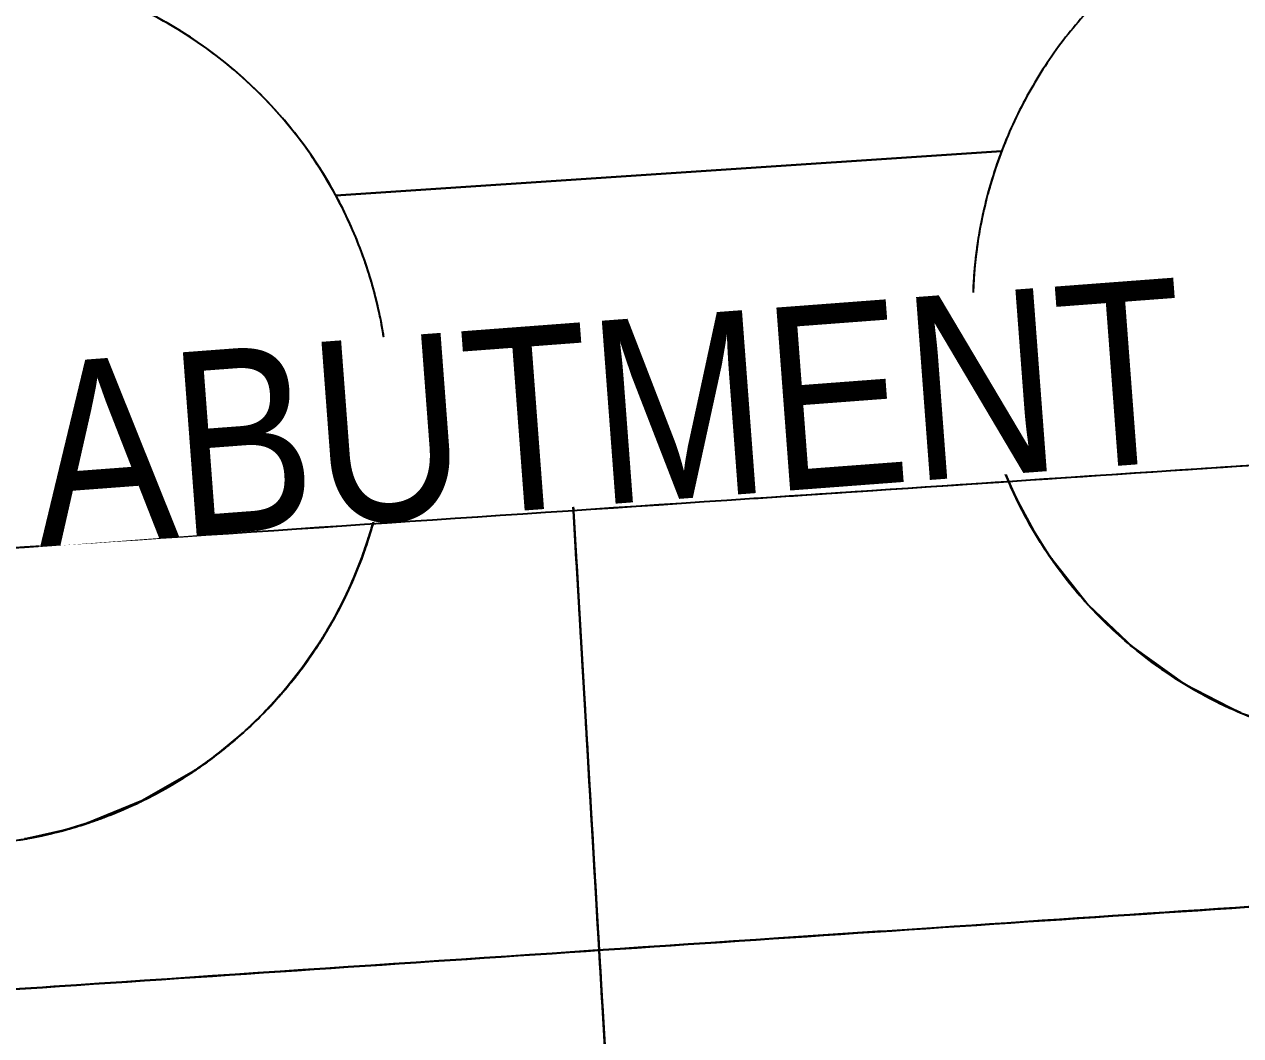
# Model space of a CAD drawing. Header units: metres. Extents: x -1161 to -1080, y 3 to 563.
# Drawn here: x -1094.042 to -1092.385, y 545.142 to 546.52 of the extents above; entities that cross this region are included whole.
import ezdxf

# ---------------------------------------------------------------- set-up
doc = ezdxf.new("R2010")
doc.units = ezdxf.units.M
doc.layers.add('A-ANNO-NOTE', color=7, linetype='Continuous', lineweight=9)
doc.layers.add('A-GENM', color=7, linetype='Continuous', lineweight=35)
doc.styles.add('Arial Narrow_2', font='ARIALN.TTF', dxfattribs={"height": 0.25})

# ---------------------------------------------------------------- blocks, each defined once
blk = doc.blocks.new('Foundations-Piles - Px-1200-66435275-DRG-2873171 - BARRIER LAYOUT')
at = {"layer": 'A-GENM', "color": 9, "lineweight": 25, "true_color": 0xbebebe}
for start, end in [(0, 128.2031), (90, 98.1818), (81.8182, 90), (98.1818, 106.3636), (73.6364, 81.8182), (106.3636, 114.5455), (65.4545, 73.6364), (114.5455, 122.7273), (57.2727, 65.4545), (122.7273, 128.2031), (49.0909, 57.2727), (128.2132, 130.9091), (128.2132, 130.8448), (130.9091, 139.0909), (131.0714, 138.9381), (130.9091, 131.0714), (40.9091, 49.0909), (139.0909, 147.2727), (139.4167, 147.0378), (138.9381, 139.4167), (32.7273, 40.9091), (147.5551, 171.8182), (147.6999, 155.1449), (147.0378, 147.4479), (147.2727, 147.4479), (24.5455, 32.7273), (155.1676, 155.9382), (16.3636, 24.5455), (155.9382, 163.2609), (163.2889, 164.1427), (8.1818, 16.3636), (164.1427, 171.3874), (171.8182, 180), (171.3874, 172.3212), (0, 8.1818), (172.3212, 179.5267), (179.5267, 180), (180, 180.4794), (180, 188.1818), (312.0383, 0), (351.8182, 0), (180.4794, 185.4352), (185.4352, 187.6589), (188.1818, 196.3636), (188.7301, 188.9568), (188.9568, 193.5449), (343.6364, 351.8182), (193.5449, 195.872), (196.3636, 204.5455), (196.9445, 201.7592), (335.4545, 343.6364), (201.7592, 204.0906), (204.5455, 212.7273), (205.1214, 210.2919), (327.2727, 335.4545), (210.2919, 212.3144), (212.7273, 220.9091), (213.3031, 220.5426), (319.0909, 327.2727), (220.9091, 229.0909), (221.4731, 228.7748), (310.9091, 319.0909), (310.9091, 312.0383), (229.0909, 237.2727), (229.6289, 231.5729), (302.7273, 310.9091), (308.7028, 310.9091), (231.5729, 236.8737), (304.1732, 308.7028), (302.7273, 304.1732), (237.2727, 245.4545), (237.7676, 240.067), (294.5455, 302.7273), (300.7734, 302.7273), (240.067, 244.8605), (296.2941, 300.7734), (244.8605, 245.2495), (245.4545, 253.6364), (286.3636, 294.5455), (292.879, 294.5455), (294.5455, 296.2941), (245.8854, 248.2707), (248.2707, 252.8482), (288.5053, 292.879), (252.8482, 253.4913), (253.6364, 261.8182), (253.9772, 256.376), (278.1818, 286.3636), (280.4936, 284.8126), (284.8126, 286.0888), (286.4732, 288.5053), (256.376, 260.8371), (260.8371, 261.7354), (261.8182, 269.2098), (262.0368, 264.4363), (270, 278.1818), (272.4723, 276.8189), (276.8189, 278.05), (278.2285, 280.4936), (264.4363, 268.8272), (268.8272, 269.2098), (269.2098, 269.9441), (269.2098, 270), (270, 272.4234)]:
    blk.add_arc((0, 0), 0.6, start, end, dxfattribs=at)
at = {"layer": 'A-GENM', "color": 254, "lineweight": 25, "true_color": 0xd1d1d1}
for start, end in [(187.6589, 188.1818), (188.1818, 188.7301), (195.872, 196.3636), (196.3636, 196.9299), (204.0906, 204.5455), (204.5455, 204.9312), (204.9312, 205.1214), (212.3144, 212.7273), (212.7273, 212.9171), (212.9171, 213.3031), (220.5426, 220.8958), (220.9091, 221.4731), (228.8877, 229.0909), (229.0909, 229.6289), (237.0106, 237.2727), (237.2727, 237.7676), (245.2495, 245.4545), (245.4545, 245.8854), (253.4913, 253.6364), (253.6364, 253.9772), (286.0888, 286.3636), (261.8182, 262.0368), (278.05, 278.1818)]:
    blk.add_arc((0, 0), 0.6, start, end, dxfattribs=at)
blk = doc.blocks.new('Foundations-Piles - Px-1200-66435276-DRG-2873171 - BARRIER LAYOUT')
at = {"layer": 'A-GENM', "color": 9, "lineweight": 25, "true_color": 0xbebebe}
for start, end in [(90, 98.1818), (95.8548, 98.1818), (90.7299, 95.8548), (90, 90.7299), (87.5897, 90), (81.8182, 90), (81.8182, 87.5897), (98.1818, 106.3636), (98.5782, 105.4247), (98.1818, 98.5782), (73.6364, 81.8182), (73.6364, 81.8182), (106.3636, 114.5455), (106.422, 110.7525), (105.4247, 106.3636), (65.4545, 73.6364), (65.4545, 73.6364), (110.7525, 114.4246), (114.5455, 122.7273), (114.5998, 118.9596), (57.2727, 65.4545), (57.2727, 65.4545), (118.9596, 122.6193), (122.7273, 128.2081), (122.7748, 127.1766), (49.0909, 57.2727), (49.0909, 57.2727), (128.2081, 130.9091), (128.2081, 130.8148), (127.1766, 128.2081), (130.9091, 139.0909), (130.9499, 135.4088), (40.9091, 49.0909), (40.9091, 49.0909), (135.4088, 139.0112), (139.0909, 147.2727), (139.1249, 147.2082), (32.7273, 40.9091), (32.7273, 40.9091), (147.2727, 155.4545), (147.3232, 155.4545), (24.5455, 32.6959), (24.5455, 32.6959), (155.4545, 163.6364), (155.5026, 163.6364), (16.3636, 24.5455), (16.3636, 24.5455), (163.6364, 171.8182), (163.6687, 171.8182), (8.1818, 16.3636), (8.1818, 16.3636), (171.8182, 180), (171.8345, 180), (0, 8.1818), (0, 8.1818), (180, 188.0537), (180, 196.3636), (351.8182, 0), (351.8182, 0), (188.0537, 188.1818), (188.2108, 190.7362), (343.6364, 351.8182), (343.6364, 351.8182), (190.7362, 196.1076), (196.1076, 196.3636), (196.3636, 204.4353), (196.4229, 199.3252), (335.4545, 343.6364), (335.4545, 343.6364), (199.3252, 204.1617), (204.1617, 204.4353), (204.5455, 212.7273), (204.5753, 207.6074), (327.2727, 335.4545), (327.2727, 335.4545), (207.6074, 212.216), (212.216, 212.6153), (212.7273, 229.0909), (212.7675, 215.7873), (319.0909, 327.2727), (319.0909, 327.2727), (215.7873, 220.2705), (220.2705, 220.7706), (220.9598, 223.9208), (310.9091, 319.0909), (312.0383, 319.0909), (223.9208, 228.3253), (310.9091, 312.0383), (228.3253, 228.9267), (229.0909, 245.4545), (229.1523, 232.0292), (302.7273, 310.9091), (308.7028, 310.9091), (232.0292, 236.3804), (304.1732, 308.7028), (302.7273, 304.1732), (236.3804, 237.0837), (237.3448, 240.1226), (294.5455, 302.7273), (300.7734, 302.7273), (240.1226, 244.4359), (296.2941, 300.7734), (244.4359, 245.2418), (245.4545, 261.8182), (245.5373, 248.2063), (286.3636, 294.5455), (292.879, 294.5455), (294.5455, 296.2941), (248.2063, 252.4916), (288.5543, 292.879), (252.4916, 253.2914), (253.7297, 256.2833), (278.1818, 286.3636), (284.7195, 286.0519), (286.4972, 288.5543), (256.2833, 260.5478), (260.5478, 261.5618), (261.8182, 269.2074), (261.922, 264.3556), (270, 278.1818), (272.4243, 276.6617), (276.6617, 277.8872), (278.3057, 280.4904), (280.4904, 284.7195), (264.3556, 268.6045), (268.6045, 269.2074), (269.2074, 269.7239), (269.2074, 270), (270.114, 272.4243)]:
    blk.add_arc((0, 0), 0.6, start, end, dxfattribs=at)
at = {"layer": 'A-GENM', "color": 254, "lineweight": 25, "true_color": 0xd1d1d1}
for start, end in [(114.4246, 114.5455), (220.7706, 220.9091), (228.9267, 229.0909), (237.0837, 237.2727), (245.2418, 245.4545), (253.4012, 253.6364), (286.0519, 286.4972), (261.5618, 261.8182), (277.8872, 278.3057), (269.7239, 270.114)]:
    blk.add_arc((0, 0), 0.6, start, end, dxfattribs=at)
blk = doc.blocks.new('StitchPour_RS36B_01 - StitchPour_RS36B_01-61148557-DRG-2873171 - BARRIER LAYOUT')
at = {"layer": 'A-GENM', "color": 253, "lineweight": 25, "true_color": 0xa3a3a3}
for points, knots in [([(147.5236, -5.511), (147.4982, -5.4359), (147.2612, -4.7355), (146.8126, -3.4099), (146.3893, -2.1593), (146.1777, -1.5341)], [-0.2120186, -0.2120186, -0.2120186, -0.2120186, -0.2, -0.1, 0, 0, 0, 0]), ([(145.6093, -1.7264), (145.7681, -2.1953), (146.0855, -3.1331), (146.5298, -4.4462), (146.8155, -5.2903), (146.9424, -5.6655)], [-1, -1, -1, -1, -0.925, -0.85, -0.7899954, -0.7899954, -0.7899954, -0.7899954])]:
    blk.add_open_spline(points, degree=3, knots=knots, dxfattribs=at)
at = {"layer": 'A-GENM', "color": 9, "lineweight": 25, "true_color": 0xbebebe}
for points in [[(146.4951, -2.472), (146.3893, -2.1593), (146.2835, -1.8467), (146.1777, -1.5341)], [(145.9268, -2.6642), (145.8731, -2.5057), (145.8195, -2.3472), (145.7658, -2.1887)], [(146.8126, -3.4098), (146.7068, -3.0972), (146.601, -2.7846), (146.4951, -2.472)], [(146.2442, -3.602), (146.1384, -3.2894), (146.0326, -2.9768), (145.9268, -2.6642)], [(146.8434, -3.5009), (146.8331, -3.4706), (146.8228, -3.4402), (146.8126, -3.4098)], [(147.089, -4.2266), (147.0071, -3.9848), (146.9253, -3.743), (146.8435, -3.5012)], [(146.3134, -3.8064), (146.2903, -3.7383), (146.2672, -3.6702), (146.2442, -3.602)]]:
    blk.add_open_spline(points, degree=3, dxfattribs=at)
at = {"layer": 'A-GENM', "color": 253, "lineweight": 25, "true_color": 0xa3a3a3}
blk.add_open_spline([(146.8058, -5.2615), (146.6416, -4.7765), (146.4775, -4.2915), (146.3134, -3.8064)], degree=3, dxfattribs=at)
blk = doc.blocks.new('T2DPAA-T2D-C3S-RS-M3D-100334_rvt-1-DRG-2873171 - BARRIER LAYOUT')
at = {"layer": 'A-GENM', "color": 9, "lineweight": 25, "true_color": 0xbebebe}
for p, q in [((-1093.6176, 546.2865), (-1092.7105, 546.3469)), ((-1092.7105, 546.3469), (-1093.6176, 546.2865)), ((-1093.0992, 546.1201), (-1092.9808, 546.1237)), ((-1092.924, 546.1237), (-1092.7494, 546.117)), ((-1092.7494, 546.117), (-1092.7465, 546.0723)), ((-1093.3083, 546.1025), (-1093.363, 546.0954)), ((-1093.3083, 546.1025), (-1093.2748, 546.1063)), ((-1093.2939, 545.8571), (-1093.3082, 546.1014)), ((-1093.3082, 546.1014), (-1093.2939, 545.8571)), ((-1093.2748, 546.1063), (-1093.1658, 546.1161)), ((-1093.363, 546.0954), (-1093.4059, 546.0891)), ((-1092.7465, 546.0723), (-1092.741, 546.0325)), ((-1093.5485, 546.0637), (-1093.5464, 546.0385)), ((-1093.5464, 546.0385), (-1093.5452, 546)), ((-1092.7409, 546.032), (-1092.7316, 545.9878)), ((-1093.5452, 546), (-1093.5455, 545.9824)), ((-1092.7316, 545.9878), (-1092.7206, 545.9495)), ((-1093.5455, 545.9824), (-1093.547, 545.9548)), ((-1093.547, 545.9548), (-1093.5489, 545.9343)), ((-1092.7205, 545.949), (-1092.7048, 545.9062)), ((-1093.5493, 545.9306), (-1093.5511, 545.9166)), ((-1093.549, 545.9336), (-1093.5493, 545.9308)), ((-1093.5535, 545.9014), (-1093.5592, 545.8718)), ((-1093.5511, 545.9166), (-1093.5535, 545.9014)), ((-1092.7048, 545.9062), (-1092.7006, 545.8962)), ((-1092.7006, 545.8962), (-1092.689, 545.8709)), ((-1093.5592, 545.8718), (-1093.5654, 545.8465)), ((-1092.6884, 545.8698), (-1092.6665, 545.829)), ((-1093.2589, 545.2581), (-1093.2939, 545.8571)), ((-1093.2939, 545.8571), (-1093.2589, 545.2581)), ((-1093.5686, 545.8348), (-1093.5724, 545.8222)), ((-1093.5675, 545.8385), (-1093.5686, 545.8348)), ((-1093.5655, 545.8462), (-1093.5675, 545.8385)), ((-1093.5724, 545.8222), (-1093.583, 545.7911)), ((-1092.6665, 545.829), (-1092.6458, 545.7964)), ((-1093.583, 545.7911), (-1093.5973, 545.7563)), ((-1092.6454, 545.7959), (-1092.5924, 545.7289)), ((-1093.5973, 545.7563), (-1093.6018, 545.7463)), ((-1093.6018, 545.7463), (-1093.618, 545.7144)), ((-1092.5924, 545.7289), (-1092.5307, 545.6703)), ((-1093.618, 545.7144), (-1093.6366, 545.6825)), ((-1093.6413, 545.6751), (-1093.6636, 545.6429)), ((-1093.6366, 545.6825), (-1093.6413, 545.6751)), ((-1092.5304, 545.6701), (-1092.4609, 545.6208)), ((-1093.6636, 545.6429), (-1093.6857, 545.6149)), ((-1092.4606, 545.6207), (-1092.3847, 545.5817)), ((-1093.69, 545.6099), (-1093.7196, 545.5778)), ((-1093.6857, 545.6149), (-1093.69, 545.6099)), ((-1093.7196, 545.5778), (-1093.7438, 545.5548)), ((-1092.3846, 545.5817), (-1092.3037, 545.5539)), ((-1093.7438, 545.5548), (-1093.747, 545.5519)), ((-1093.7471, 545.5519), (-1093.7867, 545.5196)), ((-1093.7867, 545.5196), (-1093.8071, 545.505)), ((-1093.8096, 545.5034), (-1093.8115, 545.5021)), ((-1093.8115, 545.5021), (-1093.8821, 545.4615)), ((-1093.8821, 545.4615), (-1093.9575, 545.4309)), ((-1093.9858, 545.4223), (-1094.0363, 545.4107)), ((-1093.9595, 545.4302), (-1093.9858, 545.4223)), ((-1093.9575, 545.4309), (-1093.9595, 545.4302)), ((-1094.0405, 545.4099), (-1094.042, 545.4097)), ((-1094.0363, 545.4107), (-1094.0405, 545.4099)), ((-1093.2472, 545.0584), (-1093.2589, 545.2581)), ((-1093.2589, 545.2581), (-1093.2472, 545.0584))]:
    blk.add_line(p, q, dxfattribs=at)
at = {"layer": 'A-GENM', "color": 254, "lineweight": 25, "true_color": 0xd1d1d1}
blk.add_line((-1092.9219, 546.1237), (-1092.924, 546.1237), dxfattribs=at)
at = {"layer": 'A-GENM', "color": 9, "lineweight": 25, "true_color": 0xbebebe, "flags": 128}
for points in [[(-1093.1658, 546.1161), (-1093.1224, 546.1189), (-1093.0992, 546.1201)], [(-1092.9808, 546.1237), (-1092.9359, 546.1238), (-1092.924, 546.1237)], [(-1093.4059, 546.0891), (-1093.4288, 546.0855), (-1093.5485, 546.0637)]]:
    blk.add_lwpolyline(points, dxfattribs=at)
at = {"layer": 'A-GENM', "color": 9, "lineweight": 25, "true_color": 0xbebebe}
for centre, radius, start, end in [((-1092.1496, 546.1338), 0.6, 159.1898, 162.7094), ((-1092.1496, 546.1338), 0.6, 159.1898, 162.7094), ((-1092.1496, 546.1338), 0.6, 162.7094, 165.0023), ((-1092.1496, 546.1338), 0.6, 162.7094, 165.0023), ((-1094.1452, 546.0007), 0.6, 27.1509, 28.4384), ((-1094.1452, 546.0007), 0.6, 27.1509, 28.4384), ((-1092.1496, 546.1338), 0.6, 165.1092, 165.8434), ((-1092.1496, 546.1338), 0.6, 165.1092, 165.8434), ((-1094.1452, 546.0007), 0.6, 23.8234, 27.1509), ((-1094.1452, 546.0007), 0.6, 23.8234, 27.1509), ((-1092.1496, 546.1338), 0.6, 165.8434, 170.9733), ((-1092.1496, 546.1338), 0.6, 165.8434, 170.9733), ((-1094.1452, 546.0007), 0.6, 19.2855, 23.8234), ((-1094.1452, 546.0007), 0.6, 19.2855, 23.8234), ((-1092.1496, 546.1338), 0.6, 170.9733, 173.6929), ((-1092.1496, 546.1338), 0.6, 170.9733, 173.6929), ((-1092.1496, 546.1338), 0.6, 173.6929, 180.542), ((-1092.1496, 546.1338), 0.6, 173.6929, 174.1316), ((-1094.1452, 546.0007), 0.6, 15.8947, 19.2855), ((-1094.1452, 546.0007), 0.6, 15.8947, 19.2855), ((-1092.1496, 546.1338), 0.6, 174.1316, 180.542), ((-1094.1452, 546.0007), 0.6, 11.4065, 15.8947), ((-1094.1452, 546.0007), 0.6, 13.4966, 15.8947), ((-1094.1452, 546.0007), 0.6, 11.4065, 13.4966), ((-1094.1452, 546.0007), 0.6, 8.0006, 11.4065), ((-1094.1452, 546.0007), 0.6, 8.0006, 11.4065), ((-1092.9512, 543.1238), 3, 92.2799, 101.485), ((-1092.9512, 543.1238), 3, 92.2799, 92.4558), ((-1092.9512, 543.1238), 3, 86.1432, 92.2799), ((-1092.9512, 543.1238), 3, 92.1306, 92.2799), ((-1092.9512, 543.1238), 3, 89.2116, 89.4398), ((-1092.9512, 543.1238), 3, 89.0732, 89.2116), ((-1092.9512, 543.1238), 3, 86.1432, 86.4706), ((-1092.1496, 546.1338), 0.6, 180.542, 181.3828), ((-1092.1496, 546.1338), 0.6, 180.542, 181.3828), ((-1092.9512, 543.1238), 3, 95.3483, 95.4975), ((-1092.9512, 543.1238), 3, 95.1724, 95.3483), ((-1094.1452, 546.0007), 0.6, 6.0257, 8.0006), ((-1094.1452, 546.0007), 0.6, 6.0257, 8.0006), ((-1092.9512, 543.1238), 3, 98.4166, 98.5549), ((-1092.9512, 543.1238), 3, 98.1885, 98.4166), ((-1092.9512, 543.1238), 3, 101.1576, 101.485)]:
    blk.add_arc(centre, radius, start, end, dxfattribs=at)
at = {"layer": 'A-GENM', "color": 254, "lineweight": 25, "true_color": 0xd1d1d1}
for start, end in [(93.2488, 94.1023), (93.0893, 93.2361), (92.829, 93.0847), (92.4558, 92.829), (91.7004, 92.1306), (90.5649, 91.695), (89.6941, 90.5649), (89.4815, 89.6846), (88.9259, 89.0732), (87.5207, 88.9235), (86.4706, 87.5075), (96.8684, 97.3309), (96.1933, 96.8375), (95.9319, 96.1933), (95.4975, 95.9266), (94.5422, 95.1724), (94.1023, 94.5376), (99.1851, 100.1069), (98.7178, 99.1751), (98.5549, 98.7041), (97.8897, 98.1885), (97.3426, 97.8897), (100.1198, 101.1576)]:
    blk.add_arc((-1092.9512, 543.1238), 3, start, end, dxfattribs=at)
at = {"layer": 'A-GENM', "color": 9, "lineweight": 25, "true_color": 0xbebebe}
for points in [[(-1093.1266, 546.1187), (-1093.1583, 546.1168), (-1093.19, 546.1144), (-1093.2217, 546.1116)], [(-1093.1291, 546.1185), (-1093.1424, 546.1177), (-1093.1557, 546.1169), (-1093.169, 546.1159)], [(-1093.1222, 546.1189), (-1093.1245, 546.1188), (-1093.1268, 546.1187), (-1093.1291, 546.1185)], [(-1093.1223, 546.1189), (-1093.1237, 546.1188), (-1093.1251, 546.1187), (-1093.1266, 546.1187)], [(-1093.1202, 546.119), (-1093.1209, 546.119), (-1093.1216, 546.119), (-1093.1222, 546.1189)], [(-1093.1172, 546.1192), (-1093.1188, 546.1191), (-1093.1204, 546.119), (-1093.122, 546.1189)], [(-1093.0797, 546.121), (-1093.0932, 546.1205), (-1093.1067, 546.1198), (-1093.1202, 546.119)], [(-1093.0991, 546.1201), (-1093.1051, 546.1199), (-1093.1112, 546.1195), (-1093.1172, 546.1192)], [(-1093.0774, 546.1211), (-1093.0846, 546.1208), (-1093.0919, 546.1205), (-1093.0991, 546.1201)], [(-1093.0627, 546.1217), (-1093.0684, 546.1215), (-1093.0741, 546.1213), (-1093.0797, 546.121)], [(-1093.0625, 546.1217), (-1093.0675, 546.1215), (-1093.0724, 546.1214), (-1093.0774, 546.1211)], [(-1093.0292, 546.1228), (-1093.0403, 546.1225), (-1093.0514, 546.1221), (-1093.0625, 546.1217)], [(-1092.9592, 546.1238), (-1092.9825, 546.1237), (-1093.0059, 546.1234), (-1093.0292, 546.1228)], [(-1092.9411, 546.1238), (-1092.9471, 546.1238), (-1092.9531, 546.1238), (-1092.9592, 546.1238)], [(-1092.9355, 546.1237), (-1092.9386, 546.1237), (-1092.9418, 546.1237), (-1092.9449, 546.1237)], [(-1092.9356, 546.1238), (-1092.9375, 546.1238), (-1092.9393, 546.1238), (-1092.9411, 546.1238)], [(-1092.9292, 546.1237), (-1092.9313, 546.1237), (-1092.9334, 546.1237), (-1092.9355, 546.1238)], [(-1092.9256, 546.1236), (-1092.9288, 546.1236), (-1092.932, 546.1237), (-1092.9352, 546.1237)], [(-1092.9176, 546.1236), (-1092.9215, 546.1237), (-1092.9254, 546.1237), (-1092.9292, 546.1237)], [(-1092.9219, 546.1236), (-1092.9231, 546.1236), (-1092.9243, 546.1236), (-1092.9256, 546.1236)], [(-1092.9027, 546.1233), (-1092.9091, 546.1234), (-1092.9155, 546.1235), (-1092.9219, 546.1236)], [(-1092.9045, 546.1234), (-1092.9089, 546.1235), (-1092.9133, 546.1236), (-1092.9176, 546.1236)], [(-1092.8892, 546.1232), (-1092.8943, 546.1233), (-1092.8994, 546.1234), (-1092.9045, 546.1234)], [(-1092.7665, 546.1179), (-1092.8118, 546.1207), (-1092.8572, 546.1225), (-1092.9027, 546.1233)], [(-1092.8193, 546.1209), (-1092.8426, 546.1219), (-1092.8659, 546.1227), (-1092.8892, 546.1232)], [(-1092.7494, 546.117), (-1092.7727, 546.1186), (-1092.796, 546.1199), (-1092.8193, 546.1209)], [(-1092.7628, 546.1176), (-1092.7641, 546.1177), (-1092.7653, 546.1178), (-1092.7665, 546.1179)], [(-1092.7494, 546.1167), (-1092.7539, 546.117), (-1092.7584, 546.1173), (-1092.7628, 546.1176)], [(-1092.7467, 546.0743), (-1092.7481, 546.0885), (-1092.749, 546.1027), (-1092.7494, 546.117)], [(-1092.7409, 546.032), (-1092.7457, 546.06), (-1092.7486, 546.0883), (-1092.7494, 546.1167)], [(-1093.3183, 546.1012), (-1093.3384, 546.0987), (-1093.3585, 546.096), (-1093.3785, 546.0931)], [(-1093.3083, 546.1025), (-1093.3284, 546.1001), (-1093.3485, 546.0974), (-1093.3686, 546.0946)], [(-1093.3087, 546.1024), (-1093.3119, 546.102), (-1093.3151, 546.1016), (-1093.3183, 546.1012)], [(-1093.2387, 546.11), (-1093.2619, 546.1078), (-1093.2851, 546.1052), (-1093.3083, 546.1025)], [(-1093.3082, 546.1014), (-1093.3038, 546.0251), (-1093.2993, 545.9489), (-1093.2948, 545.8726)], [(-1093.2948, 545.8726), (-1093.2993, 545.9489), (-1093.3038, 546.0251), (-1093.3082, 546.1014)], [(-1093.2996, 546.1035), (-1093.3023, 546.1031), (-1093.3051, 546.1028), (-1093.3079, 546.1025)], [(-1093.2331, 546.1105), (-1093.235, 546.1103), (-1093.2368, 546.1102), (-1093.2387, 546.11)], [(-1093.2217, 546.1116), (-1093.2273, 546.1111), (-1093.2329, 546.1105), (-1093.2386, 546.11)], [(-1093.2262, 546.1112), (-1093.2285, 546.111), (-1093.2308, 546.1107), (-1093.2331, 546.1105)], [(-1093.169, 546.1159), (-1093.1881, 546.1145), (-1093.2072, 546.1129), (-1093.2262, 546.1112)], [(-1093.4293, 546.0853), (-1093.4363, 546.0842), (-1093.4432, 546.083), (-1093.4502, 546.0818)], [(-1093.4159, 546.0875), (-1093.4203, 546.0868), (-1093.4247, 546.0861), (-1093.4291, 546.0854)], [(-1093.3974, 546.0903), (-1093.4036, 546.0894), (-1093.4097, 546.0884), (-1093.4159, 546.0875)], [(-1093.3785, 546.0931), (-1093.3848, 546.0922), (-1093.3911, 546.0913), (-1093.3974, 546.0903)], [(-1093.3856, 546.0922), (-1093.3891, 546.0917), (-1093.3926, 546.0911), (-1093.3962, 546.0906)], [(-1093.3686, 546.0946), (-1093.3743, 546.0938), (-1093.3799, 546.093), (-1093.3856, 546.0922)], [(-1093.5317, 546.0668), (-1093.5373, 546.0657), (-1093.5429, 546.0646), (-1093.5485, 546.0635)], [(-1093.52, 546.0691), (-1093.5239, 546.0684), (-1093.5278, 546.0676), (-1093.5317, 546.0668)], [(-1093.4502, 546.0818), (-1093.4735, 546.0779), (-1093.4968, 546.0737), (-1093.52, 546.0691)], [(-1092.7409, 546.0319), (-1092.7433, 546.046), (-1092.7453, 546.0601), (-1092.7467, 546.0743)], [(-1093.5485, 546.0637), (-1093.5469, 546.0484), (-1093.5459, 546.0329), (-1093.5454, 546.0175)], [(-1093.5485, 546.0635), (-1093.5469, 546.0481), (-1093.5459, 546.0328), (-1093.5454, 546.0174)], [(-1092.7322, 545.9901), (-1092.7356, 546.0039), (-1092.7385, 546.0179), (-1092.7409, 546.0319)], [(-1092.7205, 545.949), (-1092.7292, 545.976), (-1092.736, 546.0037), (-1092.7409, 546.0317)], [(-1093.5454, 546.0166), (-1093.5454, 546.0155), (-1093.5454, 546.0145), (-1093.5453, 546.0134)], [(-1093.5454, 546.0166), (-1093.5454, 546.0155), (-1093.5454, 546.0143), (-1093.5453, 546.0132)], [(-1093.5453, 546.0134), (-1093.5452, 546.0046), (-1093.5452, 545.9959), (-1093.5454, 545.9872)], [(-1093.5453, 546.0132), (-1093.5452, 546.0045), (-1093.5452, 545.9958), (-1093.5454, 545.9871)], [(-1093.5454, 545.9872), (-1093.5454, 545.9849), (-1093.5455, 545.9825), (-1093.5456, 545.9802)], [(-1093.5454, 545.9871), (-1093.5454, 545.9848), (-1093.5455, 545.9826), (-1093.5456, 545.9803)], [(-1092.7205, 545.949), (-1092.7248, 545.9625), (-1092.7288, 545.9762), (-1092.7322, 545.9901)], [(-1093.5457, 545.9761), (-1093.5463, 545.9615), (-1093.5475, 545.9469), (-1093.5491, 545.9324)], [(-1093.5457, 545.9759), (-1093.546, 545.9686), (-1093.5469, 545.954), (-1093.5483, 545.9394), (-1093.5491, 545.9322)], [(-1093.5456, 545.9803), (-1093.5456, 545.9791), (-1093.5457, 545.9778), (-1093.5457, 545.9766)], [(-1093.5456, 545.9802), (-1093.5456, 545.979), (-1093.5456, 545.9778), (-1093.5457, 545.9766)], [(-1092.7058, 545.9088), (-1092.7112, 545.922), (-1092.7161, 545.9354), (-1092.7205, 545.949)], [(-1092.7007, 545.8965), (-1092.7081, 545.9136), (-1092.7147, 545.9311), (-1092.7204, 545.9487)], [(-1093.5495, 545.9294), (-1093.5503, 545.9221), (-1093.5513, 545.9148), (-1093.5525, 545.9076)], [(-1093.5495, 545.9292), (-1093.5504, 545.9219), (-1093.5514, 545.9147), (-1093.5525, 545.9076)], [(-1093.5493, 545.9307), (-1093.5494, 545.9303), (-1093.5494, 545.9298), (-1093.5495, 545.9294)], [(-1093.5493, 545.9307), (-1093.5494, 545.9302), (-1093.5494, 545.9297), (-1093.5495, 545.9292)], [(-1093.5525, 545.9076), (-1093.553, 545.9042), (-1093.5536, 545.9008), (-1093.5542, 545.8975)], [(-1093.5525, 545.9076), (-1093.553, 545.9042), (-1093.5536, 545.9009), (-1093.5542, 545.8975)], [(-1092.7007, 545.8965), (-1092.7025, 545.9006), (-1092.7042, 545.9047), (-1092.7058, 545.9088)], [(-1093.5557, 545.8891), (-1093.5589, 545.8721), (-1093.5628, 545.8554), (-1093.5675, 545.8388)], [(-1093.5542, 545.8975), (-1093.5546, 545.8947), (-1093.5552, 545.8919), (-1093.5557, 545.8891)], [(-1092.6884, 545.8698), (-1092.6927, 545.8786), (-1092.6968, 545.8875), (-1092.7007, 545.8965)], [(-1092.6884, 545.8697), (-1092.6927, 545.8786), (-1092.6968, 545.8875), (-1092.7007, 545.8965)], [(-1093.2948, 545.8726), (-1093.2945, 545.8674), (-1093.2942, 545.8623), (-1093.2939, 545.8571)], [(-1093.2939, 545.8571), (-1093.2942, 545.8623), (-1093.2945, 545.8674), (-1093.2948, 545.8726)], [(-1092.6682, 545.832), (-1092.6754, 545.8443), (-1092.6821, 545.8569), (-1092.6884, 545.8697)], [(-1092.6681, 545.8319), (-1092.6753, 545.8442), (-1092.682, 545.8568), (-1092.6883, 545.8696)], [(-1093.2939, 545.8571), (-1093.2913, 545.8128), (-1093.2887, 545.7686), (-1093.2862, 545.7244)], [(-1093.2862, 545.7244), (-1093.2887, 545.7686), (-1093.2913, 545.8128), (-1093.2939, 545.8571)], [(-1093.5675, 545.8388), (-1093.5685, 545.8352), (-1093.5695, 545.8317), (-1093.5706, 545.8282)], [(-1093.5675, 545.8388), (-1093.5685, 545.8352), (-1093.5695, 545.8317), (-1093.5706, 545.8282)], [(-1093.5706, 545.8282), (-1093.5717, 545.8244), (-1093.5728, 545.8207), (-1093.574, 545.8171)], [(-1093.5706, 545.8282), (-1093.5717, 545.8245), (-1093.5728, 545.8208), (-1093.574, 545.8171)], [(-1092.6454, 545.7959), (-1092.6535, 545.8076), (-1092.6611, 545.8197), (-1092.6682, 545.832)], [(-1092.6454, 545.7959), (-1092.6534, 545.8076), (-1092.661, 545.8196), (-1092.6681, 545.8319)], [(-1093.5783, 545.8044), (-1093.5826, 545.792), (-1093.5873, 545.7797), (-1093.5923, 545.7677)], [(-1093.5783, 545.8042), (-1093.5826, 545.7919), (-1093.5872, 545.7798), (-1093.5923, 545.7678)], [(-1093.574, 545.8171), (-1093.5754, 545.8127), (-1093.5768, 545.8084), (-1093.5783, 545.8042)], [(-1093.574, 545.8171), (-1093.5754, 545.8128), (-1093.5768, 545.8086), (-1093.5783, 545.8044)], [(-1092.6201, 545.7614), (-1092.6289, 545.7726), (-1092.6374, 545.7841), (-1092.6454, 545.7959)], [(-1092.62, 545.7613), (-1092.6289, 545.7725), (-1092.6373, 545.784), (-1092.6453, 545.7957)], [(-1093.5941, 545.7635), (-1093.5959, 545.7594), (-1093.5977, 545.7553), (-1093.5996, 545.7512)], [(-1093.5942, 545.7633), (-1093.5959, 545.7592), (-1093.5977, 545.7552), (-1093.5996, 545.7511)], [(-1093.5935, 545.7649), (-1093.5937, 545.7644), (-1093.594, 545.7638), (-1093.5942, 545.7633)], [(-1093.5935, 545.7649), (-1093.5937, 545.7645), (-1093.5939, 545.764), (-1093.5941, 545.7635)], [(-1093.5923, 545.7678), (-1093.5927, 545.7668), (-1093.5931, 545.7659), (-1093.5935, 545.7649)], [(-1093.5923, 545.7677), (-1093.5927, 545.7668), (-1093.5931, 545.7658), (-1093.5935, 545.7649)], [(-1092.5924, 545.7288), (-1092.602, 545.7394), (-1092.6113, 545.7502), (-1092.6201, 545.7614)], [(-1092.5923, 545.7288), (-1092.6019, 545.7393), (-1092.6112, 545.7501), (-1092.62, 545.7613)], [(-1093.6045, 545.7406), (-1093.6073, 545.7349), (-1093.6101, 545.7293), (-1093.613, 545.7237)], [(-1093.6045, 545.7407), (-1093.6072, 545.735), (-1093.61, 545.7294), (-1093.6129, 545.7238)], [(-1093.5996, 545.7512), (-1093.6012, 545.7477), (-1093.6028, 545.7441), (-1093.6045, 545.7407)], [(-1093.6129, 545.7238), (-1093.6185, 545.7132), (-1093.6243, 545.7028), (-1093.6305, 545.6925)], [(-1093.613, 545.7237), (-1093.6185, 545.7131), (-1093.6243, 545.7028), (-1093.6304, 545.6926)], [(-1092.5624, 545.6983), (-1092.5728, 545.7082), (-1092.5828, 545.7183), (-1092.5924, 545.7288)], [(-1092.5623, 545.6983), (-1092.5727, 545.7081), (-1092.5827, 545.7182), (-1092.5923, 545.7288)], [(-1093.2854, 545.7116), (-1093.285, 545.7043), (-1093.2846, 545.6969), (-1093.2841, 545.6896)], [(-1093.2841, 545.6896), (-1093.2846, 545.6969), (-1093.285, 545.7043), (-1093.2854, 545.7116)], [(-1093.6346, 545.6857), (-1093.6361, 545.6833), (-1093.6376, 545.6808), (-1093.6392, 545.6784)], [(-1093.6347, 545.6855), (-1093.6362, 545.6831), (-1093.6377, 545.6807), (-1093.6392, 545.6783)], [(-1093.633, 545.6882), (-1093.6336, 545.6873), (-1093.6341, 545.6864), (-1093.6347, 545.6855)], [(-1093.633, 545.6883), (-1093.6335, 545.6874), (-1093.6341, 545.6866), (-1093.6346, 545.6857)], [(-1093.6304, 545.6926), (-1093.6313, 545.6911), (-1093.6321, 545.6897), (-1093.633, 545.6882)], [(-1093.6305, 545.6925), (-1093.6313, 545.6911), (-1093.6321, 545.6897), (-1093.633, 545.6883)], [(-1092.5304, 545.6701), (-1092.5414, 545.6791), (-1092.5521, 545.6885), (-1092.5624, 545.6983)], [(-1092.5303, 545.67), (-1092.5413, 545.679), (-1092.552, 545.6885), (-1092.5623, 545.6983)], [(-1093.6447, 545.6699), (-1093.6493, 545.6628), (-1093.6541, 545.6559), (-1093.6591, 545.6491)], [(-1093.6447, 545.6699), (-1093.6493, 545.6629), (-1093.6541, 545.656), (-1093.659, 545.6492)], [(-1093.6392, 545.6784), (-1093.641, 545.6755), (-1093.6428, 545.6727), (-1093.6447, 545.6699)], [(-1093.6392, 545.6783), (-1093.641, 545.6755), (-1093.6428, 545.6727), (-1093.6447, 545.6699)], [(-1093.2834, 545.6771), (-1093.283, 545.6703), (-1093.2826, 545.6635), (-1093.2822, 545.6567)], [(-1093.2822, 545.6567), (-1093.2826, 545.6635), (-1093.283, 545.6703), (-1093.2834, 545.6771)], [(-1092.4964, 545.6441), (-1092.508, 545.6524), (-1092.5193, 545.661), (-1092.5304, 545.6701)], [(-1092.4963, 545.6441), (-1092.5079, 545.6523), (-1092.5193, 545.661), (-1092.5303, 545.67)], [(-1093.659, 545.6492), (-1093.6654, 545.6404), (-1093.6721, 545.6316), (-1093.679, 545.6231)], [(-1093.6591, 545.6491), (-1093.6654, 545.6403), (-1093.6721, 545.6316), (-1093.6789, 545.6232)], [(-1093.2815, 545.6447), (-1093.2804, 545.6252), (-1093.2792, 545.6058), (-1093.2781, 545.5864)], [(-1093.2781, 545.5864), (-1093.2792, 545.6058), (-1093.2804, 545.6252), (-1093.2815, 545.6447)], [(-1092.4606, 545.6207), (-1092.4728, 545.6281), (-1092.4847, 545.6359), (-1092.4964, 545.6441)], [(-1092.4606, 545.6206), (-1092.4728, 545.628), (-1092.4847, 545.6358), (-1092.4963, 545.6441)], [(-1093.6789, 545.6232), (-1093.6801, 545.6217), (-1093.6813, 545.6202), (-1093.6825, 545.6187)], [(-1093.679, 545.6231), (-1093.6801, 545.6217), (-1093.6813, 545.6202), (-1093.6825, 545.6188)], [(-1092.4233, 545.5998), (-1092.436, 545.6063), (-1092.4484, 545.6133), (-1092.4606, 545.6207)], [(-1092.4232, 545.5998), (-1092.4359, 545.6063), (-1092.4484, 545.6133), (-1092.4606, 545.6206)], [(-1093.693, 545.6064), (-1093.7003, 545.5981), (-1093.7078, 545.5899), (-1093.7155, 545.582)], [(-1093.6931, 545.6063), (-1093.7003, 545.5981), (-1093.7077, 545.59), (-1093.7154, 545.5821)], [(-1093.6886, 545.6115), (-1093.6901, 545.6097), (-1093.6916, 545.608), (-1093.6931, 545.6063)], [(-1093.6887, 545.6114), (-1093.6901, 545.6097), (-1093.6916, 545.6081), (-1093.693, 545.6064)], [(-1093.686, 545.6145), (-1093.6869, 545.6135), (-1093.6878, 545.6125), (-1093.6887, 545.6114)], [(-1093.6859, 545.6147), (-1093.6868, 545.6136), (-1093.6877, 545.6125), (-1093.6886, 545.6115)], [(-1093.6831, 545.618), (-1093.6841, 545.6169), (-1093.6851, 545.6157), (-1093.686, 545.6145)], [(-1093.6831, 545.6181), (-1093.684, 545.6169), (-1093.685, 545.6158), (-1093.6859, 545.6147)], [(-1092.3846, 545.5817), (-1092.3977, 545.5873), (-1092.4106, 545.5933), (-1092.4233, 545.5998)], [(-1092.3845, 545.5817), (-1092.3977, 545.5873), (-1092.4106, 545.5933), (-1092.4232, 545.5998)], [(-1093.7154, 545.5821), (-1093.7224, 545.5749), (-1093.7296, 545.5679), (-1093.7369, 545.5611)], [(-1093.7155, 545.582), (-1093.7225, 545.5749), (-1093.7296, 545.5679), (-1093.7369, 545.5611)], [(-1093.2772, 545.571), (-1093.2767, 545.5631), (-1093.2763, 545.5552), (-1093.2758, 545.5473)], [(-1093.2758, 545.5473), (-1093.2763, 545.5552), (-1093.2767, 545.5631), (-1093.2772, 545.571)], [(-1093.7427, 545.5558), (-1093.7442, 545.5545), (-1093.7456, 545.5532), (-1093.747, 545.5519)], [(-1093.7427, 545.5558), (-1093.7441, 545.5545), (-1093.7456, 545.5532), (-1093.747, 545.5519)], [(-1093.7369, 545.5611), (-1093.7388, 545.5593), (-1093.7408, 545.5575), (-1093.7427, 545.5558)], [(-1093.7369, 545.5611), (-1093.7388, 545.5593), (-1093.7408, 545.5575), (-1093.7427, 545.5558)], [(-1093.7472, 545.5518), (-1093.7581, 545.5421), (-1093.7694, 545.5328), (-1093.7811, 545.5239)], [(-1093.7471, 545.5519), (-1093.758, 545.5422), (-1093.7693, 545.5329), (-1093.781, 545.524)], [(-1093.2754, 545.541), (-1093.2699, 545.4467), (-1093.2644, 545.3524), (-1093.2589, 545.2581)], [(-1093.2589, 545.2581), (-1093.2644, 545.3524), (-1093.2699, 545.4467), (-1093.2754, 545.541)], [(-1093.781, 545.524), (-1093.7883, 545.5184), (-1093.7957, 545.513), (-1093.8033, 545.5077)], [(-1093.7811, 545.5239), (-1093.7883, 545.5183), (-1093.7957, 545.5129), (-1093.8033, 545.5077)], [(-1093.8089, 545.5039), (-1093.8095, 545.5035), (-1093.81, 545.5031), (-1093.8106, 545.5027)], [(-1093.8089, 545.5038), (-1093.8095, 545.5035), (-1093.8101, 545.5031), (-1093.8106, 545.5027)], [(-1093.8033, 545.5077), (-1093.8046, 545.5068), (-1093.8059, 545.5059), (-1093.8072, 545.505)], [(-1093.8033, 545.5077), (-1093.8046, 545.5068), (-1093.8059, 545.5059), (-1093.8072, 545.505)], [(-1093.8169, 545.4986), (-1093.8291, 545.4906), (-1093.8416, 545.483), (-1093.8544, 545.4759)], [(-1093.8168, 545.4986), (-1093.829, 545.4906), (-1093.8415, 545.4831), (-1093.8543, 545.476)], [(-1093.8133, 545.5009), (-1093.8145, 545.5001), (-1093.8157, 545.4993), (-1093.8169, 545.4986)], [(-1093.8133, 545.501), (-1093.8144, 545.5002), (-1093.8156, 545.4994), (-1093.8168, 545.4986)], [(-1093.8106, 545.5027), (-1093.8115, 545.5021), (-1093.8124, 545.5015), (-1093.8133, 545.5009)], [(-1093.8106, 545.5027), (-1093.8115, 545.5021), (-1093.8124, 545.5015), (-1093.8133, 545.501)], [(-1093.8543, 545.476), (-1093.8616, 545.4719), (-1093.869, 545.468), (-1093.8764, 545.4643)], [(-1093.8544, 545.4759), (-1093.8617, 545.4719), (-1093.869, 545.468), (-1093.8764, 545.4643)], [(-1093.8935, 545.4561), (-1093.9068, 545.45), (-1093.9203, 545.4443), (-1093.934, 545.4392)], [(-1093.8934, 545.4561), (-1093.9067, 545.45), (-1093.9202, 545.4443), (-1093.9339, 545.4392)], [(-1093.8856, 545.4598), (-1093.8882, 545.4586), (-1093.8909, 545.4573), (-1093.8935, 545.4561)], [(-1093.8856, 545.4598), (-1093.8882, 545.4586), (-1093.8908, 545.4573), (-1093.8934, 545.4561)], [(-1093.8767, 545.4642), (-1093.8796, 545.4628), (-1093.8825, 545.4613), (-1093.8854, 545.4599)], [(-1093.8767, 545.4642), (-1093.8795, 545.4627), (-1093.8824, 545.4613), (-1093.8854, 545.4599)], [(-1093.934, 545.4392), (-1093.9398, 545.437), (-1093.9457, 545.4349), (-1093.9516, 545.4329)], [(-1093.9339, 545.4392), (-1093.9397, 545.437), (-1093.9456, 545.4349), (-1093.9515, 545.4329)], [(-1093.9755, 545.4253), (-1093.9895, 545.4211), (-1094.0037, 545.4175), (-1094.018, 545.4144)], [(-1093.9755, 545.4252), (-1093.9896, 545.4211), (-1094.0037, 545.4175), (-1094.018, 545.4144)], [(-1093.9655, 545.4283), (-1093.9688, 545.4273), (-1093.9722, 545.4262), (-1093.9755, 545.4252)], [(-1093.9654, 545.4283), (-1093.9688, 545.4273), (-1093.9721, 545.4262), (-1093.9755, 545.4253)], [(-1093.9626, 545.4292), (-1093.9636, 545.4289), (-1093.9645, 545.4286), (-1093.9655, 545.4283)], [(-1093.9626, 545.4292), (-1093.9635, 545.4289), (-1093.9645, 545.4286), (-1093.9654, 545.4283)], [(-1093.9556, 545.4315), (-1093.958, 545.4307), (-1093.9603, 545.43), (-1093.9626, 545.4292)], [(-1093.9556, 545.4315), (-1093.9579, 545.4307), (-1093.9603, 545.43), (-1093.9626, 545.4292)], [(-1093.9516, 545.4329), (-1093.9529, 545.4324), (-1093.9543, 545.4319), (-1093.9556, 545.4315)], [(-1094.0386, 545.4103), (-1094.0396, 545.4101), (-1094.0407, 545.4099), (-1094.0417, 545.4097)], [(-1094.0386, 545.4103), (-1094.0396, 545.4101), (-1094.0407, 545.4099), (-1094.0417, 545.4097)], [(-1094.0311, 545.4117), (-1094.0336, 545.4112), (-1094.0361, 545.4108), (-1094.0386, 545.4103)], [(-1094.0311, 545.4117), (-1094.0336, 545.4112), (-1094.0361, 545.4107), (-1094.0386, 545.4103)], [(-1094.018, 545.4144), (-1094.0224, 545.4134), (-1094.0267, 545.4126), (-1094.0311, 545.4117)], [(-1094.018, 545.4144), (-1094.0223, 545.4134), (-1094.0267, 545.4125), (-1094.0311, 545.4117)], [(-1093.2589, 545.2581), (-1093.2574, 545.2331), (-1093.256, 545.208), (-1093.2545, 545.183)], [(-1093.2545, 545.183), (-1093.256, 545.208), (-1093.2574, 545.2331), (-1093.2589, 545.2581)], [(-1093.2545, 545.183), (-1093.2521, 545.1415), (-1093.2496, 545.1), (-1093.2472, 545.0584)], [(-1093.2472, 545.0584), (-1093.2496, 545.1), (-1093.2521, 545.1415), (-1093.2545, 545.183)]]:
    blk.add_open_spline(points, degree=3, dxfattribs=at)
at = {"layer": 'A-GENM', "color": 254, "lineweight": 25, "true_color": 0xd1d1d1}
for points in [[(-1093.1871, 546.1145), (-1093.167, 546.1161), (-1093.1468, 546.1175), (-1093.1266, 546.1187)], [(-1093.1266, 546.1187), (-1093.1251, 546.1187), (-1093.1237, 546.1188), (-1093.1223, 546.1189)], [(-1093.1222, 546.1189), (-1093.1216, 546.119), (-1093.1209, 546.119), (-1093.1202, 546.119)], [(-1093.1202, 546.119), (-1093.1182, 546.1191), (-1093.1162, 546.1193), (-1093.1143, 546.1194)], [(-1093.1143, 546.1194), (-1093.1028, 546.12), (-1093.0912, 546.1205), (-1093.0797, 546.121)], [(-1093.0797, 546.121), (-1093.0741, 546.1213), (-1093.0684, 546.1215), (-1093.0627, 546.1217)], [(-1093.0627, 546.1217), (-1093.0556, 546.122), (-1093.0485, 546.1222), (-1093.0413, 546.1224)], [(-1093.0413, 546.1224), (-1093.017, 546.1231), (-1092.9926, 546.1236), (-1092.9683, 546.1237)], [(-1092.9683, 546.1237), (-1092.9605, 546.1237), (-1092.9527, 546.1237), (-1092.9449, 546.1237)], [(-1092.9449, 546.1237), (-1092.9418, 546.1237), (-1092.9386, 546.1237), (-1092.9355, 546.1237)], [(-1092.9352, 546.1237), (-1092.932, 546.1237), (-1092.9288, 546.1236), (-1092.9256, 546.1236)], [(-1092.9256, 546.1236), (-1092.9243, 546.1236), (-1092.9231, 546.1236), (-1092.9219, 546.1236)], [(-1092.9219, 546.1236), (-1092.9155, 546.1235), (-1092.9091, 546.1234), (-1092.9027, 546.1233)], [(-1092.9027, 546.1233), (-1092.9002, 546.1233), (-1092.8977, 546.1232), (-1092.8953, 546.1232)], [(-1092.8953, 546.1232), (-1092.8709, 546.1227), (-1092.8466, 546.1219), (-1092.8223, 546.1208)], [(-1092.8223, 546.1208), (-1092.8037, 546.12), (-1092.7851, 546.119), (-1092.7665, 546.1179)], [(-1092.7665, 546.1179), (-1092.7653, 546.1178), (-1092.7641, 546.1177), (-1092.7628, 546.1176)], [(-1092.7628, 546.1176), (-1092.7584, 546.1173), (-1092.7539, 546.117), (-1092.7494, 546.1167)], [(-1092.7494, 546.1167), (-1092.749, 546.1025), (-1092.7481, 546.0882), (-1092.7467, 546.0741)], [(-1093.3324, 546.0994), (-1093.3277, 546.1), (-1093.323, 546.1006), (-1093.3183, 546.1012)], [(-1093.3183, 546.1012), (-1093.3151, 546.1016), (-1093.3119, 546.102), (-1093.3087, 546.1024)], [(-1093.3079, 546.1025), (-1093.3051, 546.1028), (-1093.3023, 546.1031), (-1093.2996, 546.1035)], [(-1093.2996, 546.1035), (-1093.2863, 546.105), (-1093.2731, 546.1065), (-1093.2599, 546.1079)], [(-1093.2599, 546.1079), (-1093.2528, 546.1086), (-1093.2457, 546.1093), (-1093.2386, 546.11)], [(-1093.2386, 546.11), (-1093.2329, 546.1105), (-1093.2273, 546.1111), (-1093.2217, 546.1116)], [(-1093.2217, 546.1116), (-1093.2102, 546.1126), (-1093.1987, 546.1136), (-1093.1871, 546.1145)], [(-1093.4502, 546.0818), (-1093.4432, 546.083), (-1093.4363, 546.0842), (-1093.4293, 546.0853)], [(-1093.4291, 546.0854), (-1093.4247, 546.0861), (-1093.4203, 546.0868), (-1093.4159, 546.0875)], [(-1093.4159, 546.0875), (-1093.4121, 546.0881), (-1093.4084, 546.0886), (-1093.4047, 546.0892)], [(-1093.4047, 546.0892), (-1093.4023, 546.0896), (-1093.3999, 546.0899), (-1093.3974, 546.0903)], [(-1093.3974, 546.0903), (-1093.3911, 546.0913), (-1093.3848, 546.0922), (-1093.3785, 546.0931)], [(-1093.3785, 546.0931), (-1093.3631, 546.0953), (-1093.3478, 546.0974), (-1093.3324, 546.0994)], [(-1093.5485, 546.0635), (-1093.5429, 546.0646), (-1093.5373, 546.0657), (-1093.5317, 546.0668)], [(-1093.5317, 546.0668), (-1093.5278, 546.0676), (-1093.5239, 546.0684), (-1093.52, 546.0691)], [(-1093.52, 546.0691), (-1093.5056, 546.0719), (-1093.4912, 546.0746), (-1093.4768, 546.0772)], [(-1093.4768, 546.0772), (-1093.4679, 546.0788), (-1093.4591, 546.0803), (-1093.4502, 546.0818)], [(-1092.7467, 546.0741), (-1092.7452, 546.06), (-1092.7433, 546.0459), (-1092.7409, 546.032)], [(-1093.5455, 546.0197), (-1093.546, 546.0343), (-1093.547, 546.0489), (-1093.5485, 546.0635)], [(-1093.5454, 546.0174), (-1093.5455, 546.0182), (-1093.5455, 546.0189), (-1093.5455, 546.0197)], [(-1092.7409, 546.0317), (-1092.7385, 546.0177), (-1092.7355, 546.0037), (-1092.7321, 545.9899)], [(-1093.5453, 546.0134), (-1093.5454, 546.0145), (-1093.5454, 546.0155), (-1093.5454, 546.0166)], [(-1093.5454, 545.9872), (-1093.5452, 545.9959), (-1093.5452, 546.0046), (-1093.5453, 546.0134)], [(-1093.5456, 545.9802), (-1093.5455, 545.9825), (-1093.5454, 545.9849), (-1093.5454, 545.9872)], [(-1092.7321, 545.9899), (-1092.7287, 545.9761), (-1092.7248, 545.9625), (-1092.7205, 545.949)], [(-1093.5491, 545.9322), (-1093.5475, 545.9467), (-1093.5463, 545.9613), (-1093.5457, 545.9759)], [(-1093.5457, 545.9766), (-1093.5457, 545.9778), (-1093.5456, 545.979), (-1093.5456, 545.9802)], [(-1092.7204, 545.9487), (-1092.716, 545.9352), (-1092.7111, 545.9218), (-1092.7058, 545.9086)], [(-1093.5525, 545.9076), (-1093.5513, 545.9148), (-1093.5503, 545.9221), (-1093.5495, 545.9294)], [(-1093.5495, 545.9294), (-1093.5494, 545.9298), (-1093.5494, 545.9303), (-1093.5493, 545.9307)], [(-1093.5542, 545.8975), (-1093.5536, 545.9008), (-1093.553, 545.9042), (-1093.5525, 545.9076)], [(-1092.7058, 545.9086), (-1092.7041, 545.9045), (-1092.7025, 545.9005), (-1092.7007, 545.8965)], [(-1093.5655, 545.8461), (-1093.5617, 545.8602), (-1093.5585, 545.8745), (-1093.5557, 545.8888)], [(-1093.5557, 545.8888), (-1093.5552, 545.8917), (-1093.5547, 545.8946), (-1093.5542, 545.8975)], [(-1092.7007, 545.8965), (-1092.6968, 545.8875), (-1092.6927, 545.8786), (-1092.6884, 545.8697)], [(-1092.6883, 545.8696), (-1092.682, 545.8568), (-1092.6753, 545.8442), (-1092.6681, 545.8319)], [(-1093.5706, 545.8282), (-1093.5695, 545.8317), (-1093.5685, 545.8352), (-1093.5675, 545.8388)], [(-1093.5675, 545.8388), (-1093.5668, 545.8412), (-1093.5661, 545.8436), (-1093.5655, 545.8461)], [(-1093.574, 545.8171), (-1093.5728, 545.8207), (-1093.5717, 545.8245), (-1093.5706, 545.8282)], [(-1092.6681, 545.8319), (-1092.661, 545.8196), (-1092.6534, 545.8076), (-1092.6454, 545.7959)], [(-1093.5923, 545.7678), (-1093.5872, 545.7798), (-1093.5826, 545.7919), (-1093.5783, 545.8042)], [(-1093.5783, 545.8042), (-1093.5769, 545.8084), (-1093.5754, 545.8127), (-1093.574, 545.8171)], [(-1092.6453, 545.7957), (-1092.6373, 545.784), (-1092.6289, 545.7725), (-1092.62, 545.7613)], [(-1093.5996, 545.7511), (-1093.5978, 545.7552), (-1093.596, 545.7592), (-1093.5942, 545.7633)], [(-1093.5942, 545.7633), (-1093.594, 545.7638), (-1093.5937, 545.7644), (-1093.5935, 545.7649)], [(-1093.5935, 545.7649), (-1093.5931, 545.7659), (-1093.5927, 545.7668), (-1093.5923, 545.7678)], [(-1092.62, 545.7613), (-1092.6112, 545.7501), (-1092.6019, 545.7393), (-1092.5923, 545.7288)], [(-1093.613, 545.7237), (-1093.6101, 545.7293), (-1093.6073, 545.7349), (-1093.6045, 545.7406)], [(-1093.6045, 545.7406), (-1093.6028, 545.7441), (-1093.6012, 545.7476), (-1093.5996, 545.7511)], [(-1093.6304, 545.6926), (-1093.6243, 545.7028), (-1093.6185, 545.7131), (-1093.613, 545.7237)], [(-1093.2862, 545.7244), (-1093.2859, 545.7201), (-1093.2857, 545.7159), (-1093.2854, 545.7116)], [(-1093.2854, 545.7116), (-1093.2857, 545.7159), (-1093.2859, 545.7201), (-1093.2862, 545.7244)], [(-1092.5923, 545.7288), (-1092.5827, 545.7182), (-1092.5727, 545.7081), (-1092.5623, 545.6983)], [(-1093.6392, 545.6784), (-1093.6377, 545.6807), (-1093.6362, 545.6831), (-1093.6347, 545.6855)], [(-1093.6347, 545.6855), (-1093.6341, 545.6864), (-1093.6336, 545.6873), (-1093.633, 545.6882)], [(-1093.633, 545.6882), (-1093.6322, 545.6897), (-1093.6313, 545.6911), (-1093.6304, 545.6926)], [(-1093.2841, 545.6896), (-1093.2839, 545.6854), (-1093.2836, 545.6813), (-1093.2834, 545.6771)], [(-1093.2834, 545.6771), (-1093.2836, 545.6813), (-1093.2839, 545.6854), (-1093.2841, 545.6896)], [(-1092.5623, 545.6983), (-1092.552, 545.6885), (-1092.5413, 545.679), (-1092.5303, 545.67)], [(-1093.6591, 545.6491), (-1093.6541, 545.6559), (-1093.6493, 545.6629), (-1093.6447, 545.6699)], [(-1093.6447, 545.6699), (-1093.6428, 545.6727), (-1093.641, 545.6755), (-1093.6392, 545.6784)], [(-1092.5303, 545.67), (-1092.5193, 545.661), (-1092.5079, 545.6523), (-1092.4963, 545.6441)], [(-1093.2822, 545.6567), (-1093.282, 545.6527), (-1093.2817, 545.6487), (-1093.2815, 545.6447)], [(-1093.2815, 545.6447), (-1093.2817, 545.6487), (-1093.282, 545.6527), (-1093.2822, 545.6567)], [(-1093.6789, 545.6232), (-1093.6721, 545.6316), (-1093.6654, 545.6403), (-1093.6591, 545.6491)], [(-1092.4963, 545.6441), (-1092.4847, 545.6358), (-1092.4728, 545.628), (-1092.4606, 545.6206)], [(-1093.6825, 545.6187), (-1093.6813, 545.6202), (-1093.6801, 545.6217), (-1093.6789, 545.6232)], [(-1092.4606, 545.6206), (-1092.4484, 545.6133), (-1092.4359, 545.6063), (-1092.4232, 545.5998)], [(-1093.7155, 545.582), (-1093.7078, 545.5899), (-1093.7003, 545.5981), (-1093.693, 545.6064)], [(-1093.693, 545.6064), (-1093.6916, 545.6081), (-1093.6901, 545.6097), (-1093.6887, 545.6114)], [(-1093.6887, 545.6114), (-1093.6878, 545.6125), (-1093.6869, 545.6135), (-1093.686, 545.6145)], [(-1093.686, 545.6145), (-1093.6851, 545.6157), (-1093.6841, 545.6169), (-1093.6831, 545.618)], [(-1093.2781, 545.5864), (-1093.2778, 545.5813), (-1093.2775, 545.5761), (-1093.2772, 545.571)], [(-1093.2772, 545.571), (-1093.2775, 545.5761), (-1093.2778, 545.5813), (-1093.2781, 545.5864)], [(-1092.4232, 545.5998), (-1092.4106, 545.5933), (-1092.3977, 545.5873), (-1092.3846, 545.5817)], [(-1093.7369, 545.5611), (-1093.7296, 545.5679), (-1093.7224, 545.5749), (-1093.7155, 545.582)], [(-1093.747, 545.5519), (-1093.7456, 545.5532), (-1093.7442, 545.5545), (-1093.7427, 545.5558)], [(-1093.7427, 545.5558), (-1093.7408, 545.5575), (-1093.7388, 545.5593), (-1093.7369, 545.5611)], [(-1093.7811, 545.5239), (-1093.7694, 545.5328), (-1093.7581, 545.5421), (-1093.7472, 545.5518)], [(-1093.2758, 545.5473), (-1093.2757, 545.5452), (-1093.2756, 545.5431), (-1093.2754, 545.541)], [(-1093.2754, 545.541), (-1093.2756, 545.5431), (-1093.2757, 545.5452), (-1093.2758, 545.5473)], [(-1093.8033, 545.5077), (-1093.7957, 545.513), (-1093.7883, 545.5183), (-1093.7811, 545.5239)], [(-1093.8106, 545.5027), (-1093.8101, 545.5031), (-1093.8095, 545.5035), (-1093.8089, 545.5038)], [(-1093.8072, 545.505), (-1093.8059, 545.5059), (-1093.8046, 545.5068), (-1093.8033, 545.5077)], [(-1093.8544, 545.4759), (-1093.8416, 545.483), (-1093.8291, 545.4906), (-1093.8169, 545.4986)], [(-1093.8169, 545.4986), (-1093.8157, 545.4994), (-1093.8145, 545.5001), (-1093.8133, 545.5009)], [(-1093.8133, 545.5009), (-1093.8124, 545.5015), (-1093.8115, 545.5021), (-1093.8106, 545.5027)], [(-1093.8764, 545.4643), (-1093.869, 545.468), (-1093.8617, 545.4719), (-1093.8544, 545.4759)], [(-1093.934, 545.4392), (-1093.9203, 545.4443), (-1093.9068, 545.45), (-1093.8935, 545.4561)], [(-1093.8935, 545.4561), (-1093.8909, 545.4573), (-1093.8882, 545.4585), (-1093.8856, 545.4598)], [(-1093.8854, 545.4599), (-1093.8825, 545.4613), (-1093.8796, 545.4627), (-1093.8767, 545.4642)], [(-1093.9516, 545.4329), (-1093.9457, 545.4349), (-1093.9398, 545.437), (-1093.934, 545.4392)], [(-1094.018, 545.4144), (-1094.0037, 545.4175), (-1093.9896, 545.4211), (-1093.9755, 545.4252)], [(-1093.9755, 545.4252), (-1093.9722, 545.4262), (-1093.9688, 545.4273), (-1093.9655, 545.4283)], [(-1093.9655, 545.4283), (-1093.9645, 545.4286), (-1093.9636, 545.4289), (-1093.9626, 545.4292)], [(-1093.9626, 545.4292), (-1093.9603, 545.43), (-1093.958, 545.4307), (-1093.9556, 545.4315)], [(-1094.0417, 545.4097), (-1094.0407, 545.4099), (-1094.0396, 545.4101), (-1094.0386, 545.4103)], [(-1094.0386, 545.4103), (-1094.0361, 545.4107), (-1094.0336, 545.4112), (-1094.0311, 545.4117)], [(-1094.0311, 545.4117), (-1094.0267, 545.4125), (-1094.0224, 545.4134), (-1094.018, 545.4144)]]:
    blk.add_open_spline(points, degree=3, dxfattribs=at)
at = {"layer": 'A-GENM', "color": 9, "lineweight": 25, "true_color": 0xbebebe}
for points, knots in [([(-1092.9449, 546.1237), (-1092.9527, 546.1237), (-1092.992, 546.1237), (-1093.0313, 546.1229), (-1093.0627, 546.1217)], [-0.7564187, -0.7564187, -0.7564187, -0.7564187, -0.7272727, -0.609702, -0.609702, -0.609702, -0.609702]), ([(-1093.2386, 546.11), (-1093.2457, 546.1093), (-1093.266, 546.1073), (-1093.2863, 546.105), (-1093.2996, 546.1035)], [-0.390257, -0.390257, -0.390257, -0.390257, -0.36363636, -0.31392104, -0.31392104, -0.31392104, -0.31392104]), ([(-1093.3962, 546.0906), (-1093.4071, 546.089), (-1093.458, 546.081), (-1093.5088, 546.0718), (-1093.5485, 546.0637)], [0.3643703, 0.3643703, 0.3643703, 0.3643703, 0.5, 1, 1, 1, 1]), ([(-1093.5542, 545.8975), (-1093.5572, 545.8802), (-1093.5615, 545.8606), (-1093.5668, 545.8412), (-1093.5675, 545.8388)], [-0.85385471, -0.85385471, -0.85385471, -0.85385471, -0.80769231, -0.80104669, -0.80104669, -0.80104669, -0.80104669]), ([(-1093.5996, 545.7511), (-1093.6008, 545.7485), (-1093.6024, 545.745), (-1093.6041, 545.7415), (-1093.6045, 545.7406)], [-0.71911697, -0.71911697, -0.71911697, -0.71911697, -0.71153846, -0.70894692, -0.70894692, -0.70894692, -0.70894692]), ([(-1093.9515, 545.4329), (-1093.9525, 545.4325), (-1093.9539, 545.4321), (-1093.9553, 545.4316), (-1093.9556, 545.4315)], [0.708753392, 0.708753392, 0.708753392, 0.708753392, 0.711538462, 0.712533163, 0.712533163, 0.712533163, 0.712533163])]:
    blk.add_open_spline(points, degree=3, knots=knots, dxfattribs=at)
at = {"layer": 'A-GENM', "color": 254, "lineweight": 25, "true_color": 0xd1d1d1}
blk.add_open_spline([(-1093.9556, 545.4315), (-1093.9553, 545.4316), (-1093.9539, 545.432), (-1093.9526, 545.4325), (-1093.9516, 545.4329)], degree=3, knots=[-0.712465265, -0.712465265, -0.712465265, -0.712465265, -0.711538462, -0.708692413, -0.708692413, -0.708692413, -0.708692413], dxfattribs=at)
at = {"layer": 'A-GENM', "color": 253, "lineweight": 25, "true_color": 0xa3a3a3}
blk.add_open_spline([(-1094.9767, 544.9431), (-1094.6475, 544.965), (-1093.989, 545.009), (-1093.0011, 545.0749), (-1092.0131, 545.1407), (-1091.293, 545.1887), (-1090.9022, 545.2147), (-1090.8407, 545.2188)], degree=3, knots=[0, 0, 0, 0, 0.05, 0.1, 0.15, 0.2, 0.2093371, 0.2093371, 0.2093371, 0.2093371], dxfattribs=at)
at = {"layer": 'A-GENM', "color": 253, "lineweight": 25, "true_color": 0xa3a3a3, "rotation": 75.11694444444437}
for name, p in [('StitchPour_RS36B_01 - StitchPour_RS36B_01-61148557-DRG-2873171 - BARRIER LAYOUT', (-1134.0578, 404.8616)), ('Foundations-Piles - Px-1200-66435276-DRG-2873171 - BARRIER LAYOUT', (-1092.1496, 546.1338)), ('Foundations-Piles - Px-1200-66435275-DRG-2873171 - BARRIER LAYOUT', (-1094.1452, 546.0007))]:
    blk.add_blockref(name, p, dxfattribs=at)

msp = doc.modelspace()

# ---------------------------------------------------------------- block references
at = {"lineweight": 5}
msp.add_blockref('T2DPAA-T2D-C3S-RS-M3D-100334_rvt-1-DRG-2873171 - BARRIER LAYOUT', (0, 0), dxfattribs=at)

# ---------------------------------------------------------------- next in the draw order: texts
at = {"layer": 'A-ANNO-NOTE', "insert": (-1094.0401, 546.0569), "char_height": 0.25, "attachment_point": 1, "rotation": 4.3069, "style": 'Arial Narrow_2', "bg_fill": 3, "box_fill_scale": 1, "bg_fill_color": 256, "bg_fill_true_color": 13158600, "bg_fill_transparency": 0}
msp.add_mtext('ABUTMENT B2', dxfattribs=at)

doc.saveas('drawing.dxf')
